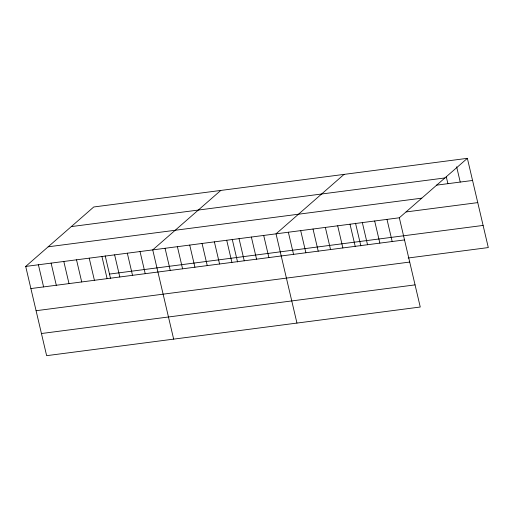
<?xml version="1.0" encoding="UTF-8"?>
<svg xmlns="http://www.w3.org/2000/svg" width="514" height="514" viewBox="0 0 514 514"><rect width="100%" height="100%" fill="white"/><g stroke="black" fill="none" stroke-linecap="round" stroke-linejoin="round"><path stroke-width="0.77" d="M467.367 158.331L399.327 217.782L420.253 307.019L46.633 355.669L25.7 266.432L93.747 206.981L467.367 158.331L488.3 247.568L408.155 258.002M220.776 190.437L152.735 249.888L173.661 339.131M344.072 174.387L276.031 233.838L296.957 323.075M71.292 226.597L444.912 177.947M436.341 185.181L472.559 180.465M48.155 246.81L421.782 198.16M406.092 211.941L477.757 202.612M25.7 266.432L399.327 217.782M109.482 274.078L483.109 225.428M30.891 288.566L404.518 239.916M36.083 310.713L409.709 262.063M41.435 333.528L415.061 284.878M456.65 166.806L460.229 182.072M446.293 176.81L447.9 183.678M386.997 219.388L392.188 241.522M374.667 220.994L379.859 243.128M362.338 222.601L367.529 244.735M355.527 223.23L360.847 245.91M350.008 224.2L355.2 246.341M337.679 225.807L342.87 247.947M325.349 227.413L330.541 249.547M313.02 229.019L318.211 251.153M300.69 230.625L305.881 252.759M288.36 232.232L293.552 254.366M263.701 235.438L268.893 257.578M251.372 237.044L256.563 259.184M239.042 238.65L244.234 260.791M232.232 239.28L237.552 261.96M226.713 240.256L231.904 262.391M214.383 241.863L219.574 263.997M202.053 243.469L207.245 265.603M189.724 245.075L194.915 267.209M177.394 246.681L182.586 268.816M165.065 248.281L170.256 270.422M140.026 251.545L145.224 273.679M127.324 253.196L132.516 275.337M114.622 254.854L119.813 276.988M105.203 255.824L110.523 278.504M101.92 256.505L107.111 278.639M89.218 258.163L94.409 280.297M76.515 259.814L81.707 281.948M63.807 261.465L69.004 283.606M51.104 263.123L56.296 285.257M38.402 264.774L43.594 286.915"/></g></svg>
